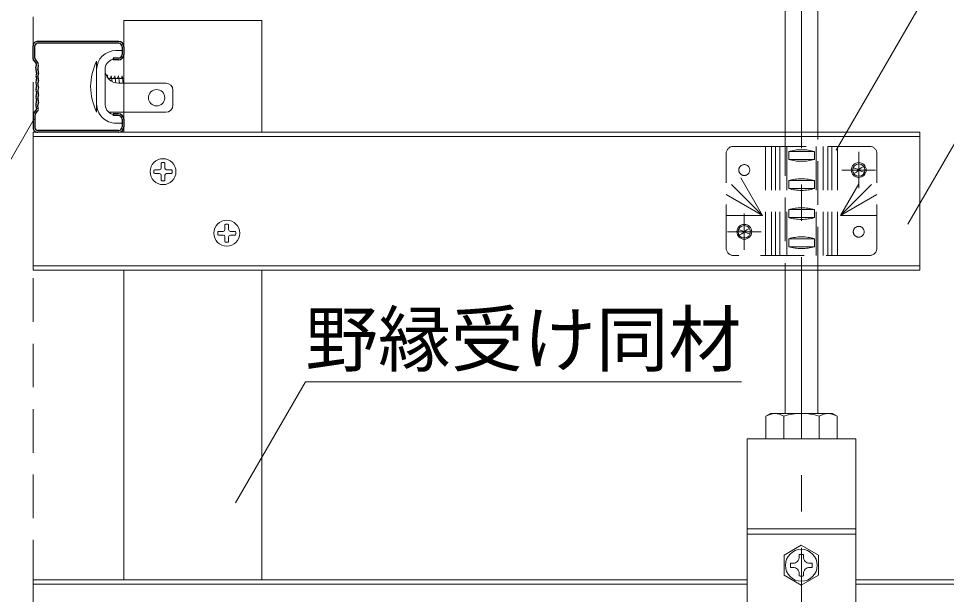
# Model space of a CAD drawing. Units: millimetres on the paper, enlarged 30 times, with parts at other scales. Extents: x -5790 to 5910, y -4184 to 4114.
# Drawn here: x 3814 to 4580, y -2868 to -2392 of the extents above; entities that cross this region are included whole.
import ezdxf
from ezdxf.enums import TextEntityAlignment as Align

# ---------------------------------------------------------------- set-up
doc = ezdxf.new("R2010")
doc.units = ezdxf.units.MM
doc.header["$LTSCALE"] = 30
doc.linetypes.add('CHAIN1', pattern=[8, 5, -1, 1, -1])
doc.linetypes.add('DASHED1', pattern=[1.8, 1.2, -0.6])
for name, color, linetype, lineweight in [('0-3_太線２', 7, 'Continuous', 18), ('2-0_中心線', 4, 'CHAIN1', 9), ('2-1_吊り材', 7, 'Continuous', 18), ('2-2_野縁受け', 3, 'Continuous', 18), ('2-3_野縁', 2, 'Continuous', 25), ('2-6_文字', 7, 'Continuous', 18), ('2-7_金具', 3, 'DASHED1', 18), ('2-A_クリップ', 7, 'Continuous', 18), ('2-B_ビス', 3, 'Continuous', 18), ('2-C_パネル', 7, 'DASHED1', 18)]:
    doc.layers.add(name, color=color, linetype=linetype, lineweight=lineweight)
doc.styles.add('ＭＳ ゴシック', font='')
doc.styles.get('ＭＳ ゴシック').set_extended_font_data('MS Gothic')

# ---------------------------------------------------------------- blocks, each defined once
blk = doc.blocks.new('ビス（平面）')
at = {"layer": '0-3_太線２'}
for p, q in [((-0.375, 0.045), (-0.375, 0)), ((-0.375, -0.045), (-0.375, 0)), ((-0.15, 0.075), (-0.345, 0.075)), ((-0.075, 0.15), (-0.075, 0.345)), ((-0.045, 0.375), (0, 0.375)), ((0.045, 0.375), (0, 0.375)), ((0.075, 0.15), (0.075, 0.345)), ((0.15, 0.075), (0.345, 0.075)), ((0.375, 0.045), (0.375, 0)), ((0.375, -0.045), (0.375, 0)), ((-0.15, -0.075), (-0.345, -0.075)), ((-0.075, -0.15), (-0.075, -0.345)), ((-0.045, -0.375), (0, -0.375)), ((0.045, -0.375), (0, -0.375)), ((0.075, -0.15), (0.075, -0.345)), ((0.15, -0.075), (0.345, -0.075))]:
    blk.add_line(p, q, dxfattribs=at)
blk.add_circle((0, 0), 0.535, dxfattribs=at)
for centre, radius, start, end in [((-0.345, 0.045), 0.03, 90, 180), ((-0.15, 0.15), 0.075, 270, 0), ((-0.045, 0.345), 0.03, 90, 180), ((0.045, 0.345), 0.03, 0, 90), ((0.15, 0.15), 0.075, 180, 270), ((0.345, 0.045), 0.03, 0, 90), ((-0.345, -0.045), 0.03, 180, 270), ((-0.15, -0.15), 0.075, 0, 90), ((-0.045, -0.345), 0.03, 180, 270), ((0.045, -0.345), 0.03, 270, 0), ((0.15, -0.15), 0.075, 90, 180), ((0.345, -0.045), 0.03, 270, 0)]:
    blk.add_arc(centre, radius, start, end, dxfattribs=at)

msp = doc.modelspace()

# ---------------------------------------------------------------- linework, layer by layer
at = {"layer": '2-0_中心線'}
msp.add_line((4460.58, -2979.14), (4460.58, -1764.02), dxfattribs=at)
at = {"layer": '2-1_吊り材'}
for p, q in [((4447.08, -2485.92), (4447.08, -1764.02)), ((4474.08, -2485.92), (4474.08, -1764.02)), ((4447.08, -2718.14), (4447.08, -2599.92)), ((4474.08, -2718.14), (4474.08, -2599.92)), ((4435.12, -2718.14), (4431.18, -2720.41)), ((4435.12, -2718.14), (4486.04, -2718.14)), ((4486.04, -2718.14), (4489.98, -2720.41)), ((4431.18, -2739.14), (4431.18, -2720.41)), ((4445.88, -2739.14), (4445.88, -2720.41)), ((4475.28, -2739.14), (4475.28, -2720.41)), ((4489.98, -2739.14), (4489.98, -2720.41)), ((4415.58, -2979.14), (4415.58, -2739.14)), ((4415.58, -2739.14), (4505.58, -2739.14)), ((4431.18, -2739.14), (4489.98, -2739.14)), ((4505.58, -2739.14), (4505.58, -2979.14)), ((4415.58, -2813.54), (4505.58, -2813.54)), ((4415.58, -2817.69), (4505.58, -2817.69))]:
    msp.add_line(p, q, dxfattribs=at)
at = {"layer": '2-1_吊り材', "linetype": 'DASHED1'}
for p, q in [((4447.08, -2485.92), (4447.08, -2599.92)), ((4474.08, -2599.92), (4474.08, -2485.92))]:
    msp.add_line(p, q, dxfattribs=at)
at = {"layer": '2-1_吊り材'}
for centre, radius, start, end in [((4440.79, -2738.45), 20.44, 96.34294, 118.04132), ((4438.03, -2732.77), 14.64, 57.57118, 88.04459), ((4460.58, -2766.79), 48.65, 72.41205, 107.58797), ((4483.13, -2732.77), 14.64, 91.95543, 122.42883), ((4480.37, -2738.45), 20.44, 61.95869, 83.65707)]:
    msp.add_arc(centre, radius, start, end, dxfattribs=at)
at = {"layer": '2-2_野縁受け'}
for p, q in [((3901.1, -2393.54), (3901.1, -2485.92)), ((4015.1, -2393.54), (3901.1, -2393.54)), ((4015.1, -2393.54), (4015.1, -2485.92)), ((3826.1, -2485.92), (4558.38, -2485.92)), ((3826.1, -2485.92), (3826.1, -2599.92)), ((4558.38, -2489.52), (3826.1, -2489.52)), ((4558.38, -2485.92), (4558.38, -2599.92)), ((4558.38, -2596.32), (3826.1, -2596.32)), ((3826.1, -2599.92), (4558.38, -2599.92)), ((3901.1, -2855.54), (3901.1, -2599.92)), ((4015.1, -2855.54), (4015.1, -2599.92)), ((3826.1, -2855.54), (3826.1, -2969.54)), ((3826.1, -2855.54), (4415.58, -2855.54)), ((4505.58, -2855.54), (4850.58, -2855.54)), ((4415.58, -2859.14), (3826.1, -2859.14)), ((4850.58, -2859.14), (4505.58, -2859.14))]:
    msp.add_line(p, q, dxfattribs=at)
at = {"layer": '2-3_野縁'}
for p, q in [((3896.75, -2412.42), (3829.81, -2412.42)), ((3896.83, -2410.92), (3829.89, -2410.92)), ((3826.1, -2425.4), (3826.1, -2414.51)), ((3827.6, -2424.87), (3827.6, -2414.52)), ((3899.6, -2415.42), (3899.6, -2421.65)), ((3901.1, -2415.41), (3901.1, -2421.64)), ((3826.42, -2426.33), (3828.65, -2429.14)), ((3827.92, -2425.81), (3829.82, -2428.2)), ((3896.6, -2424.64), (3892.1, -2424.64)), ((3892.1, -2424.64), (3892.1, -2426.14)), ((3896.6, -2426.14), (3892.1, -2426.14)), ((3828.49, -2432.84), (3828.95, -2430.34)), ((3828.98, -2436.08), (3828.51, -2434.06)), ((3830.42, -2430.61), (3829.96, -2433.11)), ((3830.44, -2435.75), (3829.98, -2433.72)), ((3828.98, -2436.76), (3828.52, -2438.75)), ((3828.52, -2440.09), (3828.98, -2442.08)), ((3828.52, -2444.75), (3828.98, -2442.76)), ((3830.44, -2437.09), (3829.98, -2439.08)), ((3830.44, -2441.75), (3829.98, -2439.76)), ((3830.44, -2443.09), (3829.98, -2445.08)), ((3828.52, -2446.09), (3828.98, -2448.08)), ((3828.52, -2450.75), (3828.98, -2448.76)), ((3830.44, -2447.75), (3829.98, -2445.76)), ((3830.44, -2449.09), (3829.98, -2451.08)), ((3828.52, -2452.09), (3828.98, -2454.08)), ((3828.52, -2456.75), (3828.98, -2454.76)), ((3828.52, -2458.09), (3828.98, -2460.08)), ((3830.44, -2453.75), (3829.98, -2451.76)), ((3830.44, -2455.09), (3829.98, -2457.08)), ((3830.44, -2459.75), (3829.98, -2457.76)), ((3828.49, -2464), (3828.95, -2466.5)), ((3828.51, -2462.78), (3828.98, -2460.76)), ((3830.42, -2466.23), (3829.96, -2463.72)), ((3830.44, -2461.09), (3829.98, -2463.12)), ((3826.1, -2471.44), (3826.1, -2482.32)), ((3826.42, -2470.51), (3828.65, -2467.7)), ((3827.6, -2471.96), (3827.6, -2482.32)), ((3827.92, -2471.03), (3829.82, -2468.64)), ((3896.6, -2470.7), (3892.1, -2470.7)), ((3892.1, -2470.7), (3892.1, -2472.2)), ((3896.6, -2472.2), (3892.1, -2472.2)), ((3899.6, -2475.19), (3899.6, -2481.42)), ((3901.1, -2475.2), (3901.1, -2481.43)), ((3896.75, -2484.42), (3829.81, -2484.42)), ((3896.83, -2485.92), (3829.89, -2485.92))]:
    msp.add_line(p, q, dxfattribs=at)
for centre, radius, start, end in [((3829.7, -2414.51), 3.6, 86.98721, 180), ((3829.7, -2414.52), 2.1, 86.98721, 180), ((3896.6, -2415.42), 3, 0, 86.98721), ((3896.6, -2415.41), 4.5, 0, 86.98721), ((3827.6, -2425.4), 1.5, 180, 218.42445), ((3829.1, -2424.87), 1.5, 180, 218.42445), ((3827.47, -2430.07), 3, 349.57419, 38.42445), ((3896.6, -2421.64), 4.5, 270, 0), ((3896.6, -2421.64), 3, 270, 0), ((3831.44, -2433.39), 3, 169.57419, 192.95276), ((3827.47, -2430.07), 1.5, 349.57419, 38.42445), ((3827.52, -2436.42), 1.5, 347.04724, 12.95276), ((3831.44, -2433.39), 1.5, 169.57419, 192.95276), ((3827.52, -2436.42), 3, 347.04724, 12.95276), ((3831.45, -2439.42), 3, 167.04724, 192.95276), ((3827.52, -2442.42), 1.5, 347.04724, 12.95276), ((3831.45, -2439.42), 1.5, 167.04724, 192.95276), ((3827.52, -2442.42), 3, 347.04724, 12.95276), ((3831.45, -2445.42), 3, 167.04724, 192.95276), ((3831.45, -2451.42), 3, 167.04724, 192.95276), ((3827.52, -2448.42), 1.5, 347.04724, 12.95276), ((3831.45, -2445.42), 1.5, 167.04724, 192.95276), ((3831.45, -2451.42), 1.5, 167.04724, 192.95276), ((3827.52, -2448.42), 3, 347.04724, 12.95276), ((3831.45, -2457.42), 3, 167.04724, 192.95276), ((3827.52, -2454.42), 1.5, 347.04724, 12.95276), ((3831.45, -2457.42), 1.5, 167.04724, 192.95276), ((3827.52, -2454.42), 3, 347.04724, 12.95276), ((3831.44, -2463.45), 3, 167.04724, 190.42581), ((3827.47, -2466.77), 1.5, 321.57555, 10.42581), ((3827.52, -2460.42), 1.5, 347.04724, 12.95276), ((3827.47, -2466.77), 3, 321.57555, 10.42581), ((3831.44, -2463.45), 1.5, 167.04724, 190.42581), ((3827.52, -2460.42), 3, 347.04724, 12.95276), ((3827.6, -2471.44), 1.5, 141.57555, 180), ((3829.1, -2471.96), 1.5, 141.57555, 180), ((3896.6, -2475.2), 4.5, 0, 90), ((3896.6, -2475.2), 3, 0, 90), ((3829.7, -2482.32), 3.6, 180, 273.01279), ((3829.7, -2482.32), 2.1, 180, 273.01279), ((3896.6, -2481.42), 3, 273.01279, 0), ((3896.6, -2481.43), 4.5, 273.01279, 360)]:
    msp.add_arc(centre, radius, start, end, dxfattribs=at)
at = {"layer": '2-6_文字'}
for p, q in [((4618.94, -2276.06), (4489.17, -2500.83)), ((4618.94, -2439.76), (4548.5, -2561.77)), ((3826.99, -2474.74), (3701.21, -2692.6)), ((4050.9, -2692.03), (3993.27, -2791.84)), ((4050.9, -2692.03), (4410.9, -2692.03))]:
    msp.add_line(p, q, dxfattribs=at)
at = {"layer": '2-7_金具'}
for p, q in [((4404.35, -2497.63), (4428.35, -2497.63)), ((4428.35, -2497.63), (4492.85, -2497.63)), ((4430.85, -2497.63), (4430.85, -2587.63)), ((4435.68, -2497.63), (4435.68, -2587.63)), ((4438.99, -2497.63), (4438.99, -2587.63)), ((4442.74, -2497.63), (4442.74, -2587.63)), ((4448.48, -2497.63), (4448.48, -2587.63)), ((4472.73, -2497.63), (4472.73, -2587.63)), ((4478.46, -2497.63), (4478.46, -2587.63)), ((4482.22, -2497.63), (4482.22, -2587.63)), ((4485.53, -2497.63), (4485.53, -2587.63)), ((4490.35, -2497.63), (4490.35, -2587.63)), ((4516.85, -2497.63), (4492.85, -2497.63)), ((4398.35, -2581.63), (4398.35, -2503.63)), ((4449.99, -2501.83), (4449.99, -2508.43)), ((4471.22, -2501.83), (4449.99, -2501.83)), ((4471.22, -2501.83), (4471.22, -2508.43)), ((4507.85, -2502.23), (4507.85, -2532.24)), ((4522.85, -2581.63), (4522.85, -2503.63)), ((4449.99, -2508.43), (4471.22, -2508.43)), ((4521.64, -2517.13), (4493.9, -2517.13)), ((4428.35, -2554.63), (4398.35, -2524.63)), ((4428.35, -2554.63), (4410.28, -2523.33)), ((4449.99, -2525.83), (4449.99, -2532.43)), ((4471.22, -2525.83), (4449.99, -2525.83)), ((4471.22, -2525.83), (4471.22, -2532.43)), ((4492.85, -2554.63), (4522.85, -2524.63)), ((4449.99, -2532.43), (4471.22, -2532.43)), ((4492.85, -2554.63), (4507.85, -2528.65)), ((4428.35, -2554.63), (4398.35, -2537.31)), ((4492.85, -2554.63), (4522.85, -2537.31)), ((4449.99, -2549.83), (4449.99, -2556.43)), ((4471.22, -2549.83), (4449.99, -2549.83)), ((4471.22, -2549.83), (4471.22, -2556.43)), ((4428.35, -2554.63), (4398.35, -2554.63)), ((4413.35, -2583.04), (4413.35, -2553.03)), ((4449.99, -2556.43), (4471.22, -2556.43)), ((4492.85, -2554.63), (4522.85, -2554.63)), ((4399.56, -2568.13), (4427.31, -2568.13)), ((4449.99, -2573.83), (4449.99, -2580.43)), ((4471.22, -2573.83), (4449.99, -2573.83)), ((4471.22, -2573.83), (4471.22, -2580.43)), ((4449.99, -2580.43), (4471.22, -2580.43)), ((4516.85, -2587.63), (4404.35, -2587.63))]:
    msp.add_line(p, q, dxfattribs=at)
for centre in [(4413.35, -2517.13), (4507.85, -2568.13)]:
    msp.add_circle(centre, 4.5, dxfattribs=at)
for centre, radius, start, end in [((4404.35, -2503.63), 6, 90, 180), ((4516.85, -2503.63), 6, 0, 90), ((4460.6, -2538.64), 38.31, 73.91376, 106.08623), ((4460.6, -2471.62), 38.31, 253.91376, 286.08623), ((4460.6, -2562.64), 38.31, 73.91376, 106.08623), ((4460.6, -2495.62), 38.31, 253.91376, 286.08623), ((4460.6, -2586.64), 38.31, 73.91376, 106.08623), ((4460.6, -2519.62), 38.31, 253.91376, 286.08623), ((4460.6, -2610.64), 38.31, 73.91376, 106.08623), ((4404.35, -2581.63), 6, 180, 270), ((4460.6, -2543.62), 38.31, 253.91376, 286.08623), ((4516.85, -2581.63), 6, 270, 0)]:
    msp.add_arc(centre, radius, start, end, dxfattribs=at)
at = {"layer": '2-A_クリップ'}
for p, q in [((3899.6, -2418.42), (3894.49, -2418.42)), ((3878.59, -2434.32), (3878.59, -2462.52)), ((3885.49, -2434.32), (3885.49, -2434.32)), ((3885.49, -2434.32), (3885.49, -2461.68)), ((3896.59, -2445.42), (3935.59, -2445.42)), ((3941.59, -2451.42), (3941.59, -2463.42)), ((3888.71, -2469.42), (3935.59, -2469.42)), ((3899.6, -2478.42), (3894.49, -2478.42))]:
    msp.add_line(p, q, dxfattribs=at)
msp.add_circle((3928.09, -2457.42), 6.75, dxfattribs=at)
for centre, radius, start, end in [((3894.49, -2434.32), 15.9, 90.0042, 180.00279), ((3894.49, -2434.32), 9, 105.4245, 180.00279), ((3896.59, -2434.32), 11.1, 180.00279, 270.00279), ((3935.59, -2451.42), 6, 0.00279, 90.00279), ((3894.49, -2462.52), 15.9, 180.00279, 270.0042), ((3894.49, -2462.52), 9, 174.66467, 254.56642), ((3935.59, -2463.42), 6, 270.00279, 0.00279)]:
    msp.add_arc(centre, radius, start, end, dxfattribs=at)
at = {"layer": '2-B_ビス'}
for p, q in [((3878.59, -2469.22), (3878.59, -2427.22)), ((3886.42, -2438.77), (3887.59, -2438.77)), ((3887.59, -2440.81), (3887.59, -2438.77)), ((3887.86, -2441.18), (3887.59, -2439.22)), ((3888.1, -2441.47), (3901.1, -2441.47)), ((3890.59, -2439.22), (3889.41, -2441.47)), ((3891.27, -2444.06), (3890.59, -2439.22)), ((3893.59, -2439.22), (3892.41, -2441.47)), ((3894.43, -2445.21), (3893.59, -2439.22)), ((3896.59, -2439.22), (3895.41, -2441.47)), ((3897.46, -2445.42), (3896.59, -2439.22)), ((3899.59, -2439.22), (3898.41, -2441.47)), ((3900.46, -2445.42), (3899.59, -2439.22)), ((4460.44, -2827.04), (4446.15, -2835.29)), ((4460.44, -2827.04), (4474.73, -2835.29)), ((4458.64, -2834.72), (4458.64, -2836.39)), ((4462.24, -2834.72), (4462.24, -2836.39)), ((4462.24, -2834.72), (4462.24, -2837.17)), ((4446.15, -2835.29), (4446.15, -2851.79)), ((4451.62, -2841.74), (4453.38, -2841.74)), ((4469.26, -2841.74), (4467.49, -2841.74)), ((4474.73, -2835.29), (4474.73, -2851.79)), ((4451.62, -2845.34), (4453.38, -2845.34)), ((4462.24, -2852.36), (4462.24, -2849.91)), ((4469.26, -2845.34), (4467.49, -2845.34)), ((4460.44, -2860.04), (4446.15, -2851.79)), ((4458.64, -2852.36), (4458.64, -2850.69)), ((4460.44, -2860.04), (4474.73, -2851.79)), ((4462.24, -2852.36), (4462.24, -2850.69))]:
    msp.add_line(p, q, dxfattribs=at)
for centre, radius in [((4507.85, -2517.13), 6.15), ((4507.85, -2517.13), 5.1), ((4413.35, -2568.13), 6.15), ((4413.35, -2568.13), 5.1), ((4460.44, -2843.54), 13.2)]:
    msp.add_circle(centre, radius, dxfattribs=at)
for centre, radius, start, end in [((3920.59, -2448.22), 46.96, 153.43494, 206.56505), ((4502.28, -2525.51), 10.06, 56.37852, 85.75327), ((4501.56, -2511.86), 8.21, 283.87134, 320.06015), ((4513.42, -2508.76), 10.06, 236.37851, 265.75325), ((4514.15, -2522.4), 8.21, 103.87132, 140.06013), ((4407.78, -2576.51), 10.06, 56.37852, 85.75327), ((4419.65, -2573.4), 8.21, 103.87132, 140.06013), ((4407.06, -2562.86), 8.21, 283.87134, 320.06015), ((4418.92, -2559.76), 10.06, 236.37851, 265.75325), ((4460.44, -2843.54), 9, 78.46304, 101.53696), ((4460.44, -2843.54), 9, 168.46304, 191.51331), ((4453.86, -2836.95), 4.81, 264.363, 6.67345), ((4467.02, -2836.95), 4.81, 173.32655, 275.637), ((4460.44, -2843.54), 9, 348.48669, 11.53696), ((4453.86, -2850.13), 4.81, 353.32655, 95.637), ((4467.02, -2850.13), 4.81, 84.363, 186.67345), ((4460.44, -2843.54), 9, 258.46304, 281.53696)]:
    msp.add_arc(centre, radius, start, end, dxfattribs=at)
at = {"layer": '2-C_パネル'}
msp.add_line((3826.1, -2390.54), (3826.1, -3055.04), dxfattribs=at)

# ---------------------------------------------------------------- block references
at = {"layer": '2-B_ビス', "xscale": 20, "yscale": 20}
for p in [(3933.39, -2518.48), (3986.02, -2569.3)]:
    msp.add_blockref('ビス（平面）', p, dxfattribs=at)

# ---------------------------------------------------------------- texts
at = {"layer": '2-6_文字', "color": 4, "style": 'ＭＳ ゴシック'}
msp.add_text('野縁受け同材', height=43.99, dxfattribs=at).set_placement((4050.9, -2692.03), align=Align.BOTTOM_LEFT)

doc.saveas('drawing.dxf')
